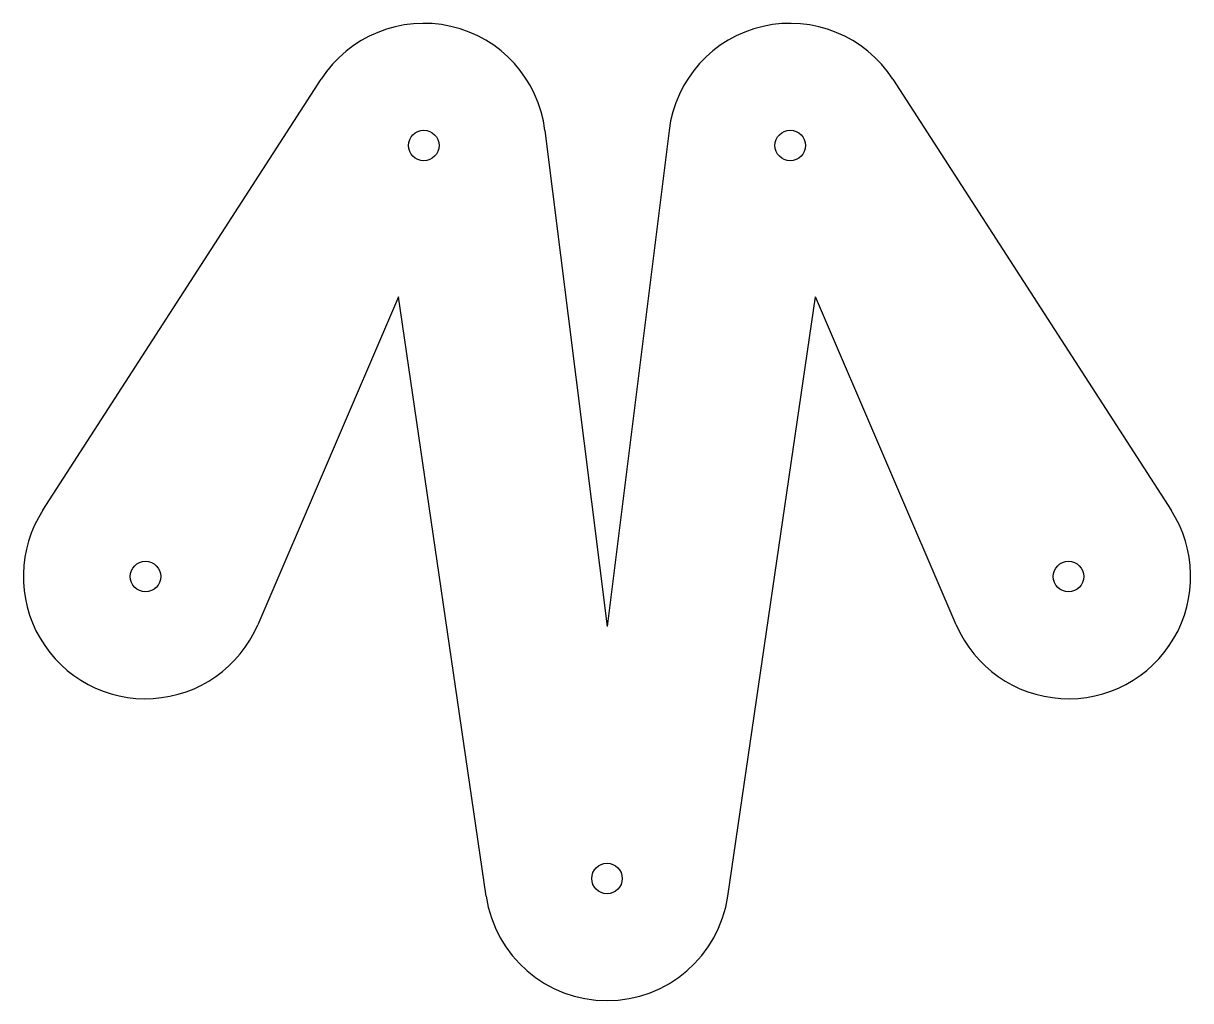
# Model space of a CAD drawing. Header units: centimetres. Extents: x -1.91 to 1.91, y -0.4 to 2.8.
import ezdxf

# ---------------------------------------------------------------- set-up
doc = ezdxf.new("R2010")
doc.units = ezdxf.units.CM
doc.header["$MEASUREMENT"] = 0
doc.layers.add('Ring MCPP Ligament  .stp v2 v3_Ring MCPP Ligament  .stp v2_0', color=7, linetype='Continuous')

msp = doc.modelspace()

# ---------------------------------------------------------------- linework, layer by layer
at = {"layer": 'Ring MCPP Ligament  .stp v2 v3_Ring MCPP Ligament  .stp v2_0'}
for p, q in [((-1.8472, 1.2055), (-0.9361, 2.6169)), ((0.9361, 2.6169), (1.8472, 1.2055)), ((-0.2031, 2.4496), (0, 0.8246)), ((0.2031, 2.4496), (0, 0.8246)), ((-0.6822, 1.904), (-1.1437, 0.8306)), ((-0.3958, -0.0578), (-0.6822, 1.904)), ((0.3958, -0.0578), (0.6822, 1.904)), ((1.1437, 0.8306), (0.6822, 1.904))]:
    msp.add_line(p, q, dxfattribs=at)
for centre in [(-0.6, 2.4), (0.6, 2.4), (-1.5112, 0.9886), (1.5112, 0.9886), (0, 0)]:
    msp.add_circle(centre, 0.05, dxfattribs=at)
for centre, start, end in [((-0.6, 2.4), 7.1238, 147.1556), ((0.6, 2.4), 32.8444, 172.8762), ((-1.5112, 0.9886), 147.1556, 336.7339), ((1.5112, 0.9886), 203.2661, 32.8444), ((1.5112, 0.9886), 203.2661, 203.2662), ((0, 0), 188.3045, 351.6955)]:
    msp.add_arc(centre, 0.4, start, end, dxfattribs=at)

doc.saveas('drawing.dxf')
